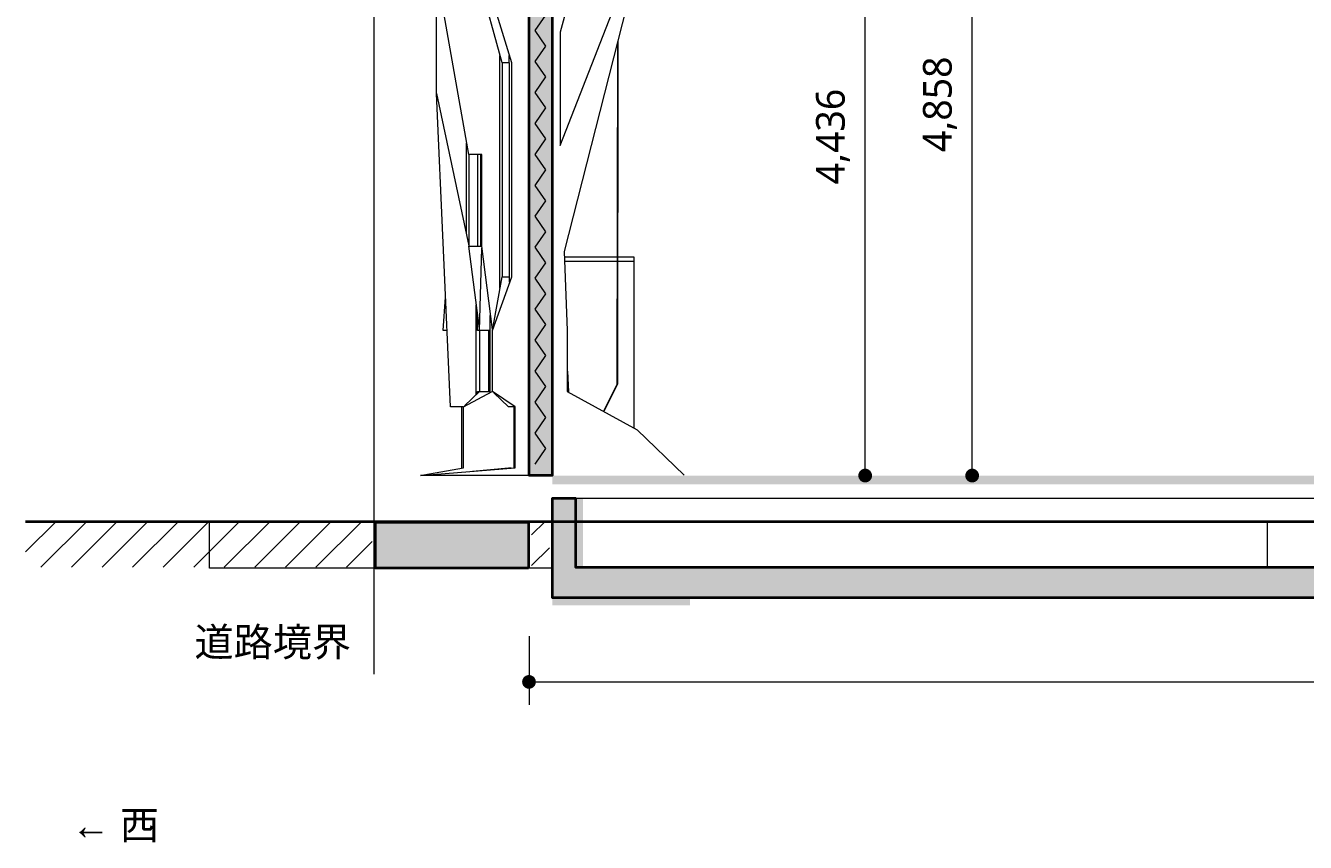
# Model space of a CAD drawing. Header units: millimetres. Extents: x 0 to 135734, y 0 to 59400.
# Drawn here: x 22600 to 30975, y 23400 to 28744 of the extents above; entities that cross this region are included whole.
import ezdxf

# ---------------------------------------------------------------- set-up
doc = ezdxf.new("R2010")
doc.units = ezdxf.units.MM
for name, color, linetype, lineweight in [('01_切断（構造・壁）', 7, 'Continuous', 35), ('05_断熱（仮）', 2, 'Continuous', 9), ('10_見えがかり', 7, 'Continuous', 13), ('11_見えがかり（家具）', 8, 'Continuous', 9), ('12_見えがかり（ガラス）', 5, 'Continuous', 9), ('15_地盤', 8, 'Continuous', 9), ('30_敷地・外構', 8, 'Continuous', 9), ('50_寸法', 3, 'Continuous', 9), ('80_図名・縮尺・方位', 7, 'Continuous', 18)]:
    doc.layers.add(name, color=color, linetype=linetype, lineweight=lineweight)
doc.styles.add('JP', font='NotoSansCJKjp-Regular.otf')

msp = doc.modelspace()

# ---------------------------------------------------------------- hatches: boundary and pattern name
at = {"layer": '01_切断（構造・壁）'}
for color, points in [(7, [(25894.2, 26256.7), (25894.2, 26350), (25894.2, 26350), (25894.2, 26350), (25894.2, 26633.4), (25894.2, 26633.4), (25894.2, 27072.4), (25894.2, 27072.4), (25894.2, 27072.4), (25894.2, 27379.2), (25894.2, 27379.2), (25894.2, 27402.2), (25894.2, 27402.2), (25894.2, 27405), (25894.2, 27405), (25894.2, 27633.4), (25894.2, 27633.4), (25894.2, 27633.4), (25894.2, 28099.9), (25894.2, 28633.4), (25894.2, 28827.6), (25894.2, 28827.6), (25894.2, 29055.8), (25894.2, 29055.8), (25894.2, 29055.8), (25894.2, 30052.4), (25894.2, 30052.4), (25894.2, 30052.4), (25894.2, 30155.7), (25894.2, 30155.7), (25894.2, 30162.2), (25894.2, 30162.2), (25894.2, 30449), (25896.1, 30449.5), (25901.9, 30451.2), (25911.3, 30453.8), (25924.2, 30457.5), (26031.7, 30457.5), (26045.5, 30449.1), (26045.5, 30223.1), (26045.5, 30219.2), (26045.5, 30161.2), (26045.5, 30154.8), (26045.5, 30051.1), (26045.5, 28821.8), (26045.5, 28636.4), (26045.5, 28090.8), (26045.5, 27556.2), (26045.5, 26911.2), (26045.5, 26911.2), (26045.5, 26874.3), (26045.5, 26874.3), (26045.5, 26466.6), (26045.5, 26283.3), (26045.5, 26256.7), (26045.5, 26256.7), (26045.5, 26256.7), (26045.5, 26248.1), (26045.5, 25853.1), (26045.5, 25849.6), (26045.5, 25849.6), (26045.5, 25800), (25977.1, 25800), (25894.2, 25800), (25894.2, 25849.6), (25894.2, 25849.6), (25894.2, 25853.1), (25894.2, 26248.1), (25894.2, 26253.7), (25894.2, 26256.7)]), (7, [(46476.9, 25742), (46476.9, 25800), (26047.5, 25800), (26047.5, 25742)]), (8, [(53567.6, 25000), (53417.6, 25000), (26197.5, 25000), (26047.5, 25000), (26047.5, 25200), (26047.5, 25652), (26197.5, 25652), (26197.5, 25200), (53417.6, 25200), (53417.6, 25652), (53567.6, 25652), (53567.6, 25200)]), (7, [(25891.2, 25195), (25782.2, 25195), (25780.1, 25195), (24888.8, 25195), (24888.8, 25447.9), (24888.8, 25495), (25780.1, 25495), (25782.2, 25495), (25891.2, 25495), (25891.2, 25283.3)])]:
    msp.add_hatch(color=color, dxfattribs=at).paths.add_polyline_path(points)
at = {"layer": '05_断熱（仮）', "true_color": 0xf3d98b}
for points in [[(25919.2, 30430.1), (25927.7, 30432.5), (26020.5, 30432.5), (26020.5, 26911.2), (26020.5, 26874.3), (26020.5, 26283.3), (26020.5, 26256.7), (26020.5, 25849.6), (26020.5, 25825), (25919.2, 25825), (25919.2, 25849.6), (25919.2, 26256.7), (25919.2, 26350), (25919.2, 26633.4), (25919.2, 27072.4), (25919.2, 27379.2), (25919.2, 27402.2), (25919.2, 27405), (25919.2, 27633.4), (25919.2, 28827.6), (25919.2, 29055.8), (25919.2, 30052.4), (25919.2, 30155.7), (25919.2, 30162.2)], [(26197.5, 25652), (26247.5, 25652), (26247.5, 25200), (26197.5, 25200)], [(26047.5, 25000), (26947.5, 25000), (26947.5, 24950), (26047.5, 24950)]]:
    msp.add_hatch(color=8, dxfattribs=at).paths.add_polyline_path(points)
at = {"layer": '50_寸法'}
for points in [[(28139.2, 25800), (28138.3, 25791.2), (28135.7, 25782.8), (28131.6, 25775), (28126, 25768.2), (28119.2, 25762.6), (28111.4, 25758.4), (28102.9, 25755.9), (28094.2, 25755), (28085.4, 25755.9), (28076.9, 25758.4), (28069.2, 25762.6), (28062.3, 25768.2), (28056.8, 25775), (28052.6, 25782.8), (28050, 25791.2), (28049.2, 25800), (28050, 25808.8), (28052.6, 25817.2), (28056.8, 25825), (28062.3, 25831.8), (28069.2, 25837.4), (28076.9, 25841.6), (28085.4, 25844.1), (28094.2, 25845), (28102.9, 25844.1), (28111.4, 25841.6), (28119.2, 25837.4), (28126, 25831.8), (28131.6, 25825), (28135.7, 25817.2), (28138.3, 25808.8)], [(28839.2, 25800), (28838.3, 25791.2), (28835.7, 25782.8), (28831.6, 25775), (28826, 25768.2), (28819.2, 25762.6), (28811.4, 25758.4), (28802.9, 25755.9), (28794.2, 25755), (28785.4, 25755.9), (28776.9, 25758.4), (28769.2, 25762.6), (28762.3, 25768.2), (28756.8, 25775), (28752.6, 25782.8), (28750, 25791.2), (28749.2, 25800), (28750, 25808.8), (28752.6, 25817.2), (28756.8, 25825), (28762.3, 25831.8), (28769.2, 25837.4), (28776.9, 25841.6), (28785.4, 25844.1), (28794.2, 25845), (28802.9, 25844.1), (28811.4, 25841.6), (28819.2, 25837.4), (28826, 25831.8), (28831.6, 25825), (28835.7, 25817.2), (28838.3, 25808.8)], [(25939.2, 24450), (25938.3, 24441.2), (25935.7, 24432.8), (25931.6, 24425), (25926, 24418.2), (25919.2, 24412.6), (25911.4, 24408.4), (25902.9, 24405.9), (25894.2, 24405), (25885.4, 24405.9), (25876.9, 24408.4), (25869.2, 24412.6), (25862.3, 24418.2), (25856.8, 24425), (25852.6, 24432.8), (25850, 24441.2), (25849.2, 24450), (25850, 24458.8), (25852.6, 24467.2), (25856.8, 24475), (25862.3, 24481.8), (25869.2, 24487.4), (25876.9, 24491.6), (25885.4, 24494.1), (25894.2, 24495), (25902.9, 24494.1), (25911.4, 24491.6), (25919.2, 24487.4), (25926, 24481.8), (25931.6, 24475), (25935.7, 24467.2), (25938.3, 24458.8)]]:
    msp.add_hatch(color=7, dxfattribs=at).paths.add_polyline_path(points)

# ---------------------------------------------------------------- linework, layer by layer
at = {"layer": '01_切断（構造・壁）'}
for points in [[(25894.2, 26256.7), (25894.2, 26350), (25894.2, 26350), (25894.2, 26350), (25894.2, 26633.4), (25894.2, 26633.4), (25894.2, 27072.4), (25894.2, 27072.4), (25894.2, 27072.4), (25894.2, 27379.2), (25894.2, 27379.2), (25894.2, 27402.2), (25894.2, 27402.2), (25894.2, 27405), (25894.2, 27405), (25894.2, 27633.4), (25894.2, 27633.4), (25894.2, 27633.4), (25894.2, 28099.9), (25894.2, 28633.4), (25894.2, 28827.6)], [(26045.5, 28821.8), (26045.5, 28636.4), (26045.5, 28090.8), (26045.5, 27556.2), (26045.5, 26911.2), (26045.5, 26911.2), (26045.5, 26874.3), (26045.5, 26874.3), (26045.5, 26466.6), (26045.5, 26283.3), (26045.5, 26256.7), (26045.5, 26256.7), (26045.5, 26256.7), (26045.5, 26248.1), (26045.5, 25853.1), (26045.5, 25849.6), (26045.5, 25849.6), (26045.5, 25800), (25977.1, 25800), (25894.2, 25800), (25894.2, 25849.6), (25894.2, 25849.6), (25894.2, 25853.1), (25894.2, 26248.1), (25894.2, 26253.7), (25894.2, 26256.7), (25894.2, 26256.7)], [(53567.6, 25000), (53417.6, 25000), (26197.5, 25000), (26047.5, 25000), (26047.5, 25200), (26047.5, 25652), (26197.5, 25652), (26197.5, 25200), (53417.6, 25200), (53417.6, 25652), (53567.6, 25652), (53567.6, 25200), (53567.6, 25000)], [(22600, 25500), (57900, 25500)], [(25891.2, 25195), (25782.2, 25195), (25780.1, 25195), (24888.8, 25195), (24888.8, 25447.9), (24888.8, 25495), (25780.1, 25495), (25782.2, 25495), (25891.2, 25495), (25891.2, 25283.3), (25891.2, 25195)]]:
    msp.add_lwpolyline(points, dxfattribs=at)
at = {"layer": '05_断熱（仮）'}
msp.add_lwpolyline([(25934.4, 25875.6), (26005.3, 25976.9), (25934.4, 26078.2), (26005.3, 26179.5), (25934.4, 26280.8), (26005.3, 26382), (25934.4, 26483.3), (26005.3, 26584.6), (25934.4, 26685.9), (26005.3, 26787.2), (25934.4, 26888.5), (26005.3, 26989.7), (25934.4, 27091), (26005.3, 27192.3), (25934.4, 27293.6), (26005.3, 27394.9), (25934.4, 27496.1), (26005.3, 27597.4), (25934.4, 27698.7), (26005.3, 27800), (25934.4, 27901.3), (26005.3, 28002.6), (25934.4, 28103.8), (26005.3, 28205.1), (25934.4, 28306.4), (26005.3, 28407.7), (25934.4, 28509), (26005.3, 28610.2), (25934.4, 28711.5), (26005.3, 28812.8)], dxfattribs=at)
at = {"layer": '10_見えがかり'}
for points in [[(25183.2, 25800), (25803, 25850), (25803, 26250), (25655.6, 26350), (25655.6, 26750), (25782, 27100), (25782, 28500), (25260, 30195.2)], [(25654.7, 26756.6), (25585.3, 27300), (25585.3, 27900), (25500.9, 27900), (25289.6, 29100), (25207.4, 30138.4)], [(25763.3, 28500), (25718.8, 28500), (25267.5, 30138.8)], [(26402.6, 29824), (26099, 28700), (26099, 27958.5), (26099.1, 27958.5), (26679.5, 29450), (26123.5, 27265.7), (26143.5, 26750), (26143.5, 26350), (26602.4, 26100), (26908.9, 25802)], [(25289.6, 28302), (25289.6, 29088.5)], [(26384.4, 26221), (26471.9, 26397.4), (26475.3, 28639.5)], [(26475.7, 28641.3), (26472.4, 26397.4), (26384.8, 26220.8)], [(25703.2, 27025), (25703.2, 28549.1)], [(25718.8, 28498), (25718.8, 27102)], [(25767, 27064.5), (25767.1, 27100), (25767.1, 28500), (25765.3, 28500), (25765.3, 28547.2)], [(25289.6, 28300), (25500.5, 27302)], [(25463.7, 26250), (25381.2, 26250), (25289.6, 28300)], [(25485.7, 27381.4), (25485.7, 27974.6)], [(25500.9, 27898), (25500.9, 27309.7)], [(25578.9, 27302), (25578.9, 27898)], [(25569.6, 26763), (25500.9, 27300), (25583.3, 27300)], [(25639.1, 26750), (25571.2, 26750), (25585, 27286.9)], [(25657.7, 26761.8), (25718.8, 27100), (25765, 27100)], [(25356.8, 26750), (25332.2, 26750), (25347.1, 26967.8)], [(25547.9, 26330.6), (25547.9, 26916.9)], [(25556.4, 26750), (25554.6, 26864.3)], [(25641.1, 26344.6), (25641.1, 26847.7)], [(25569.2, 26750), (25556.4, 26750)], [(25571.2, 26748), (25571.2, 26352)], [(26145.5, 26483.6), (26151.6, 26347.9)], [(26151.1, 26348.1), (26145.5, 26473.8)], [(25205.4, 25803.9), (25465.7, 25850), (25465.7, 26250), (25653.8, 26349.1)], [(25471.1, 26255.1), (25571.2, 26350), (25639.1, 26350)], [(25556.2, 26338.5), (25556.4, 26350), (25568.3, 26350)], [(25794.4, 26250), (25760.9, 26250), (25664.5, 26341.5)], [(25454.7, 25850.1), (25454.7, 26248)], [(25796.4, 25851.5), (25796.4, 26252.1)], [(25892.2, 25800), (25183.2, 25800)], [(25524.5, 25829.5), (25760.9, 25850), (25778.1, 25850)], [(26197.5, 25652), (46476.9, 25652)], [(23802.9, 25195), (23802.9, 25495), (24886.8, 25495)], [(25893.2, 25495), (26045.5, 25495)], [(26199.5, 25495), (30724.4, 25495), (30724.4, 25202)], [(24886.8, 25195), (23802.9, 25195)], [(26045.5, 25195), (25893.2, 25195)]]:
    msp.add_lwpolyline(points, dxfattribs=at)
at = {"layer": '11_見えがかり（家具）'}
for points in [[(26126.9, 27230), (26471.2, 27230)], [(26579.9, 27230), (26579.9, 27200), (26475.6, 27200)], [(26475.6, 27230), (26579.9, 27230)], [(26471.1, 27200), (26128.1, 27200)], [(26579.9, 27198), (26579.9, 26114.5)]]:
    msp.add_lwpolyline(points, dxfattribs=at)
at = {"layer": '12_見えがかり（ガラス）'}
for points in [[(25560.4, 27302), (25560.4, 27898)], [(25631.8, 26352), (25631.8, 26748)]]:
    msp.add_lwpolyline(points, dxfattribs=at)
at = {"layer": '15_地盤'}
for points in [[(22600, 25300), (22800, 25500)], [(22700, 25200), (23000, 25500)], [(22900, 25200), (23200, 25500)], [(23100, 25200), (23400, 25500)], [(23300, 25200), (23600, 25500)], [(23500, 25200), (23800, 25500)], [(23700, 25200), (24000, 25500)], [(23900, 25200), (24200, 25500)], [(24100, 25200), (24400, 25500)], [(24300, 25200), (24600, 25500)], [(24500, 25200), (24800, 25500)], [(25911.2, 25411.2), (26000, 25500)], [(24700, 25200), (24868.8, 25368.8)], [(25911.2, 25211.2), (26027.5, 25327.5)]]:
    msp.add_lwpolyline(points, dxfattribs=at)
at = {"layer": '30_敷地・外構'}
msp.add_lwpolyline([(24880, 24500), (24880, 32300)], dxfattribs=at)
at = {"layer": '50_寸法'}
for points in [[(28794.2, 25800), (28794.2, 30657.9)], [(28094.2, 25800), (28094.2, 30235.7)], [(25894.2, 24750), (25894.2, 24300)], [(25894.2, 24450), (39200, 24450)]]:
    msp.add_lwpolyline(points, dxfattribs=at)

# ---------------------------------------------------------------- texts
at = {"layer": '50_寸法', "char_height": 187.87, "attachment_point": 8, "rotation": 90, "style": 'JP'}
for s, insert in [('4,858', (28694.2, 28228.9)), ('4,436', (27994.2, 28017.8))]:
    msp.add_mtext(s, dxfattribs=dict(at, insert=insert))
at = {"layer": '80_図名・縮尺・方位', "char_height": 187.87, "style": 'JP'}
for s, insert, attachment_point in [('道路境界', (24730, 24700), 6), ('← 西', (22900, 23400), 7)]:
    msp.add_mtext(s, dxfattribs=dict(at, insert=insert, attachment_point=attachment_point))

doc.saveas('drawing.dxf')
